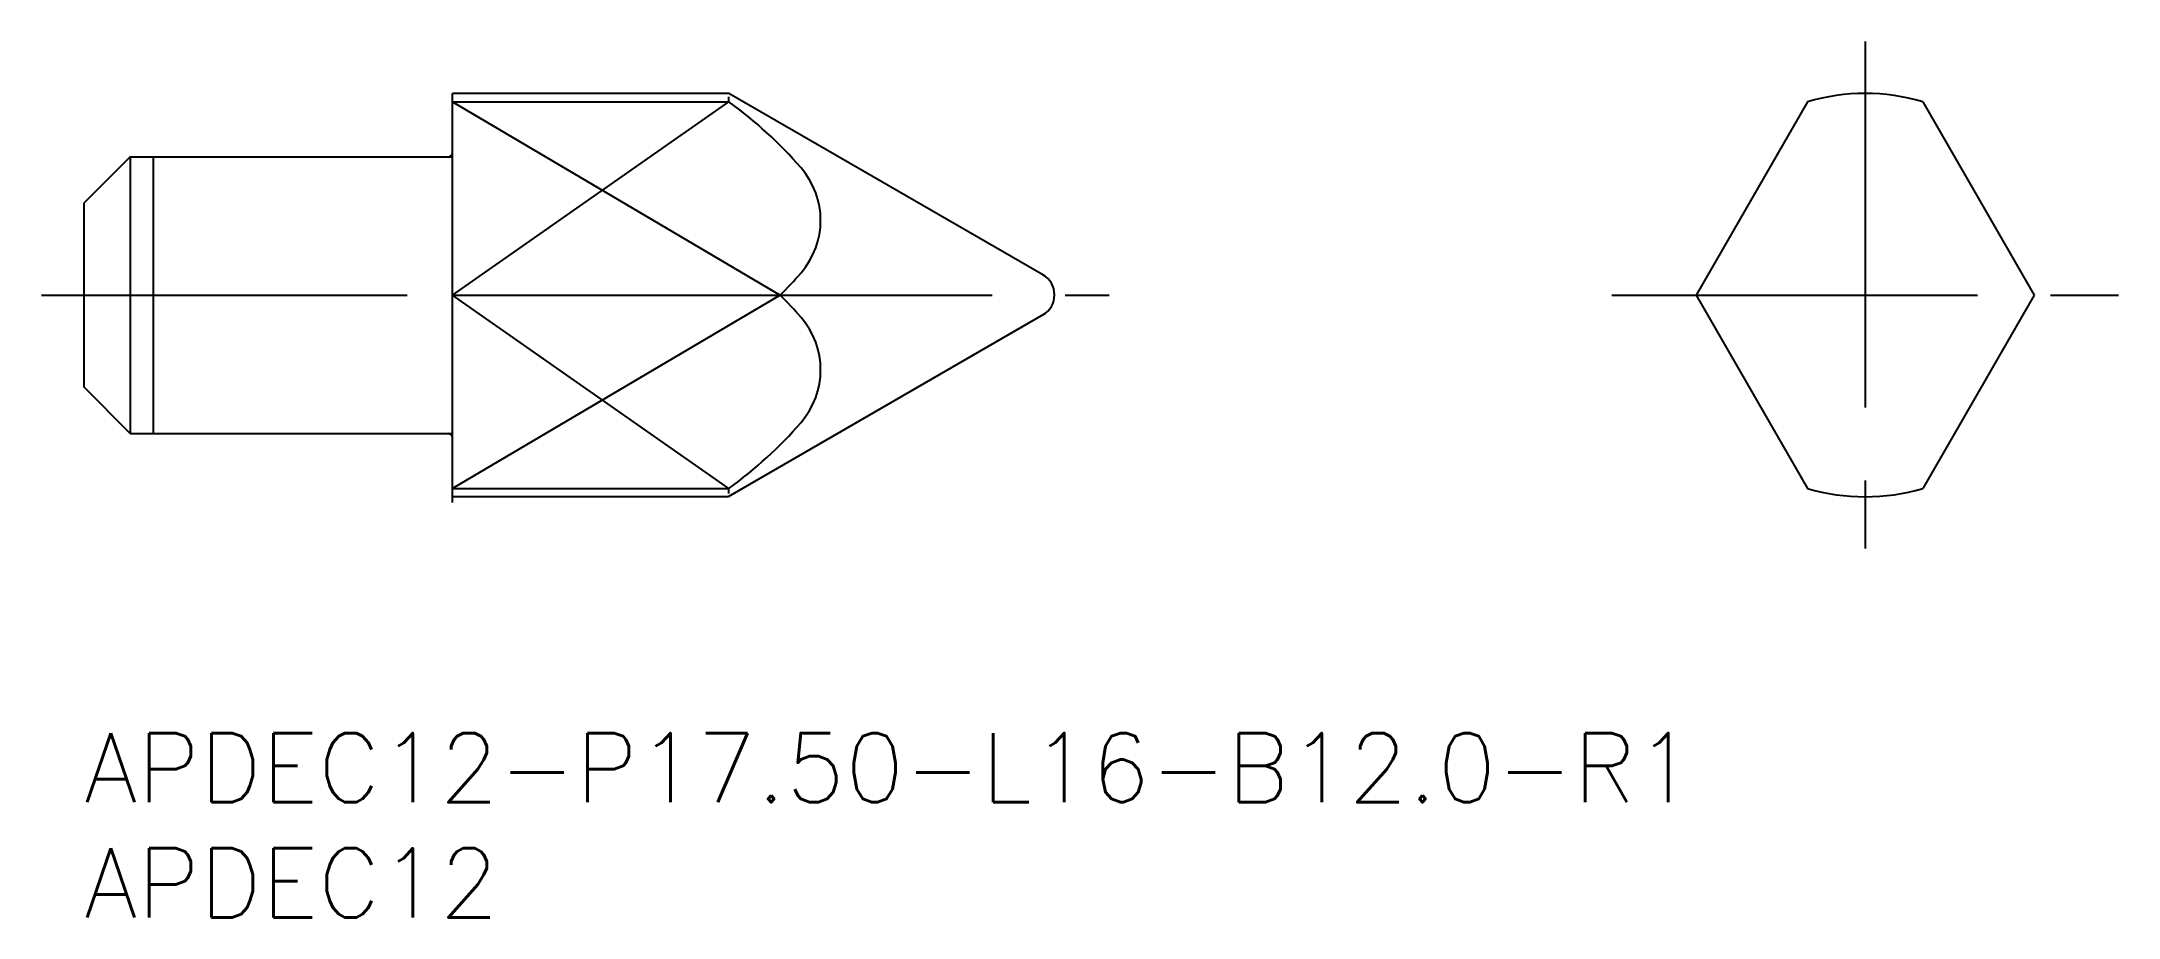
# Model space of a CAD drawing. Extents: x -1.9 to 88.3, y -8 to 30.
import ezdxf

# ---------------------------------------------------------------- set-up
doc = ezdxf.new("R2010")
doc.units = 0
doc.header["$LTSCALE"] = 0.5
doc.linetypes.add('CENTER', pattern=[50.8, 31.75, -6.35, 6.35, -6.35])
for name, color, linetype in [('MSM_CENTER', 1, 'CENTER'), ('MSM_CONTINUOUS', 7, 'CONTINUOUS'), ('MSM_NARROW', 5, 'CONTINUOUS'), ('MSM_PART_NUMBER', 7, 'CONTINUOUS')]:
    doc.layers.add(name, color=color, linetype=linetype)
doc.styles.get("Standard").update_dxf_attribs({"font": 'txt.shx', "height": 2, "bigfont": 'bigfont.shx'})

# ---------------------------------------------------------------- blocks, each defined once
blk = doc.blocks.new('*U15')
at = {"layer": 'MSM_PART_NUMBER'}
blk.add_text('APDEC12-P17.50-L16-B12.0-R1', height=3, dxfattribs=at).set_placement((0, -3))
blk = doc.blocks.new('*U16')
at = {"layer": 'MSM_PART_NUMBER'}
blk.add_text('APDEC12', height=3, dxfattribs=at).set_placement((0, -8))

msp = doc.modelspace()

# ---------------------------------------------------------------- linework, layer by layer
at = {"layer": 'MSM_CENTER'}
for p, q in [((77.337, 30), (77.337, 8)), ((-1.851, 19), (44.504, 19)), ((66.337, 19), (88.337, 19))]:
    msp.add_line(p, q, dxfattribs=at)
at = {"layer": 'MSM_CONTINUOUS'}
for p, q in [((16, 10), (16, 27.75)), ((28, 27.75), (16, 27.75)), ((16, 27.385), (28, 27.385)), ((41.655, 19.866), (28, 27.75)), ((74.837, 27.385), (69.996, 19)), ((79.837, 27.385), (84.678, 19)), ((2, 25), (0, 23)), ((2, 25), (2, 13)), ((2, 25), (16, 25)), ((0, 15), (0, 23)), ((16, 19), (30.228, 19)), ((69.996, 19), (74.837, 10.615)), ((84.678, 19), (79.837, 10.615)), ((41.655, 18.156), (27.962, 10.25)), ((2, 13), (0, 15)), ((2, 13), (16, 13)), ((16, 10.615), (28, 10.615)), ((27.962, 10.25), (16, 10.25))]:
    msp.add_line(p, q, dxfattribs=at)
for centre, radius, start, end in [((17.068, 12.292), 18.636, 41.02, 54.08615), ((77.337, 19), 8.75, 73.39845, 106.60155), ((15.8, 25.2), 0.2, 270, 0), ((28.509, 22.244), 3.473, 318.98, 41.02), ((17.068, 32.196), 18.636, 314.91991, 318.98), ((41.136, 19.011), 1, 300, 60), ((17.068, 5.804), 18.636, 41.02, 45.08009), ((28.509, 15.756), 3.473, 318.98, 41.02), ((15.8, 12.8), 0.2, 0, 90), ((17.068, 25.708), 18.636, 305.91385, 318.98), ((77.337, 19), 8.75, 253.39845, 286.60155)]:
    msp.add_arc(centre, radius, start, end, dxfattribs=at)
at = {"layer": 'MSM_NARROW'}
for p, q in [((16, 27.385), (30.228, 19)), ((16, 19), (28, 27.385)), ((28, 27.385), (28, 27.603)), ((3, 25), (3, 13)), ((30.228, 19), (16, 10.615)), ((28, 10.615), (16, 19)), ((28, 10.397), (28, 10.615))]:
    msp.add_line(p, q, dxfattribs=at)

# ---------------------------------------------------------------- block references
at = {"layer": 'MSM_CONTINUOUS'}
for name in ['*U15', '*U16']:
    msp.add_blockref(name, (0, 0), dxfattribs=at)

doc.saveas('drawing.dxf')
